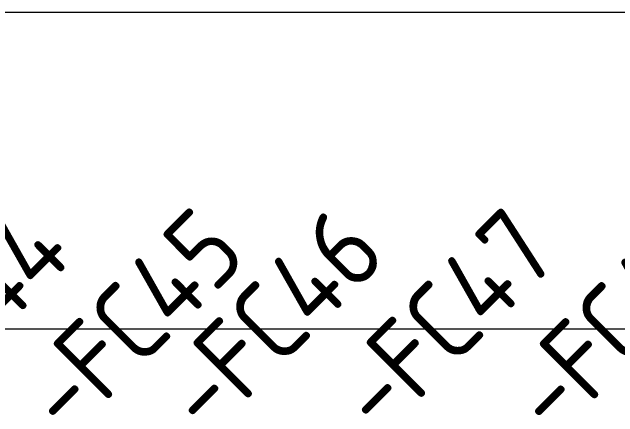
# Model space of a CAD drawing. Header units: millimetres. Extents: x 1359 to 3577, y 1333 to 3557.
# Drawn here: x 2689.2 to 2842.3, y 2779.3 to 2881.6 of the extents above; entities that cross this region are included whole.
import ezdxf
from ezdxf.enums import TextEntityAlignment as Align

# ---------------------------------------------------------------- set-up
doc = ezdxf.new("R2010")
doc.units = ezdxf.units.MM
doc.layers.add('002-PI-Kabelska kanalica', color=150, linetype='Continuous')
doc.styles.add('PI0', font='isocpeur.ttf', dxfattribs={"width": 0.9})

# ---------------------------------------------------------------- blocks, each defined once
blk = doc.blocks.new('*U48')
at = {"layer": '002-PI-Kabelska kanalica', "color": 0, "linetype": 'ByBlock', "lineweight": 0}
for p, q in [((-20, -100), (-20, 716)), ((60, -100), (60, 716))]:
    blk.add_line(p, q, dxfattribs=at)

msp = doc.modelspace()

# ---------------------------------------------------------------- block references
at = {"layer": '002-PI-Kabelska kanalica', "color": 0, "linetype": 'ByBlock', "lineweight": 0, "rotation": 270}
msp.add_blockref('*U48', (2616.571, 2861.556), dxfattribs=at)

# ---------------------------------------------------------------- texts
at = {"layer": '002-PI-Kabelska kanalica', "color": 0, "linetype": 'ByBlock', "lineweight": 0, "style": 'PI0', "width": 0.9}
for s, p in [('-FC45', (2719.296, 2803.581)), ('-FC47', (2798.206, 2803.711)), ('-FC46', (2754.596, 2803.731)), ('-FC48', (2842.311, 2803.697)), ('-FC44', (2675.196, 2803.581))]:
    msp.add_text(s, height=20, rotation=45, dxfattribs=at).set_placement(p, align=Align.MIDDLE)

doc.saveas('drawing.dxf')
